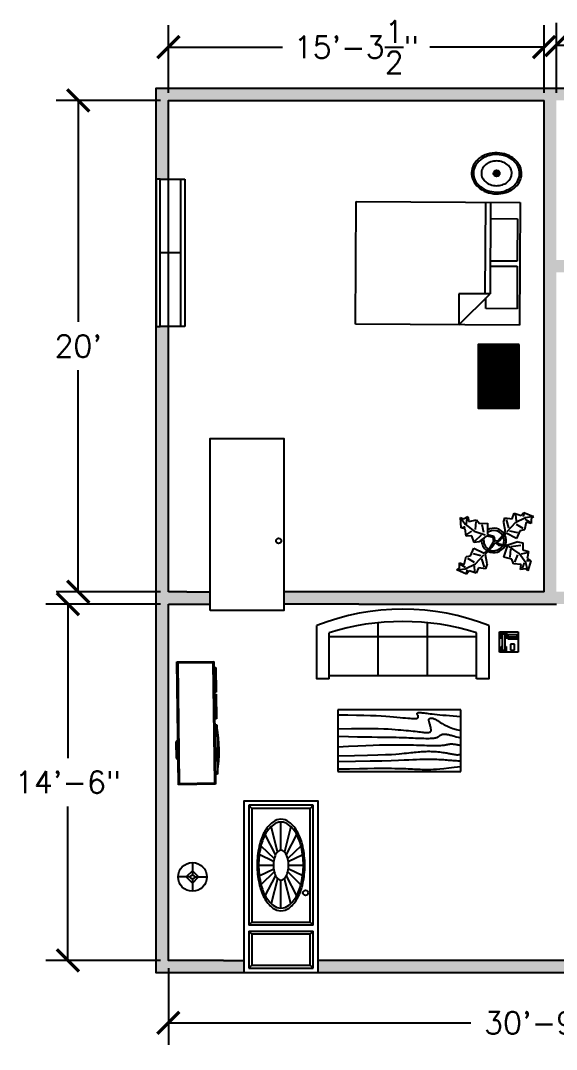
# Model space of a CAD drawing. Header units: inches. Extents: x -2614 to 596, y -607 to -21.
# Drawn here: x -142 to 119, y -525 to -23 of the extents above; entities that cross this region are included whole.
import ezdxf

# ---------------------------------------------------------------- set-up
doc = ezdxf.new("R2010")
doc.units = ezdxf.units.IN
doc.header["$MEASUREMENT"] = 0
for name, color, linetype in [('block', 130, 'Continuous'), ('dimension', 11, 'Continuous'), ('door', 212, 'Continuous'), ('hetch', 80, 'Continuous'), ('window', 30, 'Continuous')]:
    doc.layers.add(name, color=color, linetype=linetype)
doc.styles.get("Standard").update_dxf_attribs({"font": 'simplex.shx'})
doc.dimstyles.get("Standard").update_dxf_attribs({"dimscale": 60, "dimtxt": 0.18, "dimasz": 0.18, "dimexe": 0.18, "dimexo": 0.0625, "dimgap": 0.09, "dimtad": 0, "dimtih": 1, "dimtoh": 1, "dimzin": 0, "dimdsep": 46, "dimlunit": 4, "dimtxsty": 'Standard', "dimblk": 'ARCHTICK', "dimcen": 0.09, "dimadec": 0, "dimazin": 0, "dimtfac": 1, "dimtofl": 0, "dimtmove": 0, "dimatfit": 3, "dimfxl": 1, "dimtolj": 1, "dimtzin": 0, "dimarcsym": 0})

# ---------------------------------------------------------------- blocks, each defined once
blk = doc.blocks.new('Sink - Oval top')
for p, q in [((-1, 0), (1, 0)), ((0, 1), (0, -1))]:
    blk.add_line(p, q)
at = {"linetype": 'Continuous'}
for points in [[(-12.23, 0.39, 0.117634), (-11.46, -3.36, 0.104469), (-8.88, -6.8, 0.090016), (-5.08, -9.07, 0.08192), (-0.32, -10.02, 0.08192), (4.49, -9.38, 0.090016), (8.42, -7.36, 0.104469), (11.22, -4.09, 0.117634), (12.23, -0.39, 0.117634), (11.46, 3.36, 0.104469), (8.88, 6.8, 0.090016), (5.08, 9.07, 0.08192), (0.32, 10.02, 0.08192), (-4.49, 9.38, 0.090016), (-8.42, 7.36, 0.104469), (-11.22, 4.09, 0.117634)], [(-11.29, 0.16, 0.118622), (-10.52, -3.25, 0.104678), (-8.07, -6.36, 0.089562), (-4.54, -8.37, 0.081185), (-0.13, -9.15, 0.081185), (4.3, -8.49, 0.089562), (7.89, -6.58, 0.104678), (10.42, -3.55, 0.118622), (11.29, -0.16, 0.118622), (10.52, 3.25, 0.104678), (8.07, 6.36, 0.089562), (4.54, 8.37, 0.081185), (0.13, 9.15, 0.081185), (-4.3, 8.49, 0.089562), (-7.89, 6.58, 0.104678), (-10.42, 3.55, 0.118622)], [(-7.42, 0.08, 0.118283), (-6.91, -2.17, 0.104607), (-5.29, -4.21, 0.089718), (-2.97, -5.53, 0.081436), (-0.07, -6.04, 0.081436), (2.84, -5.59, 0.089718), (5.2, -4.33, 0.104607), (6.86, -2.32, 0.118283), (7.42, -0.08, 0.118283), (6.91, 2.17, 0.104607), (5.29, 4.21, 0.089718), (2.97, 5.53, 0.081436), (0.07, 6.04, 0.081436), (-2.84, 5.59, 0.089718), (-5.2, 4.33, 0.104607), (-6.86, 2.32, 0.118283)]]:
    blk.add_lwpolyline(points, format="xyb", close=True, dxfattribs=at)
for radius in [1.5, 1]:
    blk.add_circle((0, 0), radius)
blk = doc.blocks.new('Bed - Queen')
at = {"linetype": 'Continuous'}
for p, q in [((0, -80.00003), (0, 0)), ((0, 0), (59.99999, 0)), ((59.99999, 0), (59.99999, -80.00003)), ((7.99999, -1.2), (28.79998, -1.2)), ((7.99999, -14.4), (7.99999, -1.2)), ((28.79998, -1.2), (28.79998, -14.4)), ((31.19999, -1.2), (51.99999, -1.2)), ((31.19999, -14.4), (31.19999, -1.2)), ((51.99999, -1.2), (51.99999, -16.4)), ((0, -14.4), (44.8, -14.4)), ((59.99999, -29.6), (44.8, -14.4)), ((44.8, -14.4), (44.8, -29.6)), ((44.8, -16.8), (0, -16.8)), ((51.99999, -16.4), (46.79936, -16.4)), ((44.8, -29.6), (59.99999, -29.6)), ((59.99999, -80.00003), (0, -80.00003))]:
    blk.add_line(p, q, dxfattribs=at)
blk = doc.blocks.new('Plant - Rubber or Philodendron')
at = {"linetype": 'Continuous'}
for p, q in [((-16.2005, 11.4774), (-13.9899, 8.1064)), ((-16.2005, 11.4774), (-14.8639, 10.7964)), ((-16.0159, 6.3329), (-16.2005, 11.4774)), ((-14.8639, 10.7964), (-12.6195, 11.8975)), ((-13.3174, 8.325), (-13.0735, 11.0065)), ((-12.6195, 11.8975), (-12.1909, 9.4345)), ((-12.1909, 9.4345), (-8.3829, 10.3)), ((-8.3829, 10.3), (-7.0549, 8.501)), ((4.6914, 8.8812), (5.3859, 11.2828)), ((5.3859, 11.2828), (8.8871, 10.7908)), ((5.9878, 10.4842), (7.1971, 6.3869)), ((8.8871, 10.7908), (9.9809, 13.4933)), ((9.9809, 13.4933), (13.3837, 12.301)), ((15.3859, 11.3055), (10.3916, 8.7942)), ((10.5828, 12.6946), (10.8893, 9.7953)), ((13.3837, 12.301), (14.68, 13.9039)), ((14.5816, 13.2037), (14.3848, 11.8033)), ((14.68, 13.9039), (19.3848, 11.8146)), ((15.2875, 10.6053), (17.5907, 9.2105)), ((19.3848, 11.8146), (15.3859, 11.3055)), ((19.3848, 11.8146), (18.1868, 10.9119)), ((18.1868, 10.9119), (18.1925, 8.4119)), ((-14.0069, 5.8704), (-16.0159, 6.3329)), ((-15.3434, 6.5514), (-13.9984, 6.9884)), ((-13.5868, 2.2894), (-14.0069, 5.8704)), ((-13.9899, 8.1064), (-9.5434, 4.7185)), ((-8.8369, 9.409), (-9.0894, 5.6095)), ((-7.0549, 8.501), (-3.0284, 8.6941)), ((-4.8529, 4.012), (-5.7184, 7.82)), ((-3.0284, 8.6941), (-3.0709, 3.1041)), ((4.6914, 8.8812), (5.5014, 4.4831)), ((10.3916, 8.7942), (6.2847, 4.4028)), ((14.2977, 6.1031), (10.9934, 7.9956)), ((14.8995, 5.3044), (12.7005, 4.8994)), ((15.7909, 9.1065), (14.8995, 5.3044)), ((18.1925, 8.4119), (15.7909, 9.1065)), ((-10.6784, 2.491), (-13.5868, 2.2894)), ((-13.1329, 3.1804), (-10.6614, 4.727)), ((-9.5858, -0.8715), (-10.6784, 2.491)), ((-9.5434, 4.7185), (-4.1917, 2.9888)), ((-9.1318, 0.0195), (-5.9793, 2.9025)), ((-7.1228, -0.443), (-3.5248, 2.2131)), ((-3.5248, 2.2131), (-3.3011, 2.4355)), ((-3.3011, 2.4355), (-0.5306, 1.7947)), ((-3.0709, 3.1041), (0.0797, 2.3163)), ((-0.5306, 1.7947), (-0.2255, -0.5527)), ((-0.5306, 1.7947), (-0.5306, 1.7947)), ((0.0797, 2.3163), (0.4866, -0.031)), ((0.4866, -0.031), (2.1141, 0.2298)), ((2.1141, 0.2298), (5.4346, 3.9146)), ((6.1032, 3.6844), (2.8262, -0.031)), ((5.4346, 3.9146), (5.5014, 4.4831)), ((11.1089, 1.1958), (6.1032, 3.6844)), ((7.7005, 4.8881), (11.5025, 3.9967)), ((12.7005, 4.8994), (11.1089, 1.1958)), ((-11.3237, -7.2629), (-9.7321, -3.5593)), ((-9.7321, -3.5593), (-4.7264, -6.0479)), ((-7.1228, -0.443), (-9.5858, -0.8715)), ((-2.019, -3.6148), (-4.7264, -6.0479)), ((-4.0579, -6.2781), (-0.9375, -3.1608)), ((-2.019, -3.6148), (-0.2255, -0.5527)), ((-0.9375, -3.1608), (0.5883, -0.8135)), ((0.5883, -0.8135), (2.2447, -2.0916)), ((2.8262, -0.031), (1.3003, -0.5527)), ((1.3003, -0.5527), (2.4193, -1.4655)), ((2.2447, -2.0916), (6.7108, -2.6626)), ((2.4193, -1.4655), (6.895, -2.1175)), ((4.943, -7.9659), (6.7108, -2.6626)), ((11.6605, -0.5413), (6.895, -2.1175)), ((12.3677, -6.1981), (7.219, -2.6772)), ((8.125, -4.0768), (7.7715, -7.9659)), ((8.3544, -2.7453), (13.1973, -2.1704)), ((11.6605, -0.5413), (14.1354, -0.8948)), ((14.1354, -0.8948), (14.1354, -4.4304)), ((14.1354, -4.4304), (16.9638, -5.1375)), ((-14.4141, -11.4699), (-13.5228, -7.6679)), ((-13.5228, -7.6679), (-11.3237, -7.2629)), ((-12.921, -8.4665), (-9.6166, -10.359)), ((-6.3237, -7.2516), (-10.1257, -6.3602)), ((-9.0148, -11.1577), (-4.9047, -6.8122)), ((-4.611, -12.8477), (-5.8203, -8.7504)), ((-4.1246, -6.8466), (-4.0579, -6.2781)), ((-3.3146, -11.2447), (-4.1246, -6.8466)), ((8.8321, -9.0266), (4.943, -7.9659)), ((9.5392, -11.1479), (8.8321, -9.0266)), ((10.2463, -10.4408), (11.6605, -6.9053)), ((15.5496, -10.7943), (12.3677, -6.1981)), ((16.2567, -5.8446), (13.4283, -6.5517)), ((17.3174, -9.7337), (15.9032, -9.7337)), ((16.9638, -5.1375), (16.2567, -8.673)), ((16.2567, -8.673), (18.0245, -9.7337)), ((18.0245, -9.7337), (16.6103, -14.6834)), ((-18.008, -14.1781), (-16.8101, -13.2754)), ((-18.008, -14.1781), (-14.0091, -13.669)), ((-13.3032, -16.2674), (-18.008, -14.1781)), ((-16.8157, -10.7754), (-14.4141, -11.4699)), ((-16.8101, -13.2754), (-16.8157, -10.7754)), ((-13.9107, -12.9688), (-16.2139, -11.574)), ((-14.0091, -13.669), (-9.0148, -11.1577)), ((-12.0069, -14.6645), (-13.3032, -16.2674)), ((-13.2048, -15.5672), (-13.008, -14.1668)), ((-8.6042, -15.8568), (-12.0069, -14.6645)), ((-9.206, -15.0581), (-9.5126, -12.1588)), ((-7.5103, -13.1543), (-8.6042, -15.8568)), ((-4.0092, -13.6463), (-7.5103, -13.1543)), ((-3.3146, -11.2447), (-4.0092, -13.6463)), ((13.4283, -11.5015), (9.5392, -11.1479)), ((13.0748, -13.9763), (13.4283, -11.5015)), ((15.5496, -13.6228), (13.0748, -13.9763)), ((14.8425, -10.7943), (13.7819, -13.2692)), ((16.6103, -14.6834), (15.5496, -10.7943)), ((16.6103, -14.6834), (15.5496, -13.6228))]:
    blk.add_line(p, q, dxfattribs=at)
for centre, radius, start, end in [((0, 0), 6.1275, 34.37569, 120.1028), ((-0.0601, -0.2075), 5.2461, 33.82192, 124.9414), ((0.0308, 0.1664), 6, 178.6147, 235.1169), ((0.0308, 0.1664), 5, 168.1647, 238.6725), ((-0.2664, 0.1682), 5.2775, 338.4094, 20.03007), ((-0.098, 0.1364), 6.1288, 341.2017, 26.09184), ((-0.0234, 0.3825), 6.1492, 242.5812, 331.2714), ((-0.1102, 0.4886), 5.2883, 247.3711, 327.472)]:
    blk.add_arc(centre, radius, start, end, dxfattribs=at)
blk = doc.blocks.new('Sofa - Roundback 7 ft.')
at = {"linetype": 'Continuous'}
for p, q in [((-12.00002, -32.4421), (-12.00003, -6.5971)), ((11.99997, -32.4421), (11.99998, -6.5971)), ((-36.000027, -34), (-36.000027, -11.4696)), ((-35.999844, -13.3819), (35.9998, -13.3819)), ((35.99998, -34), (35.99998, -11.4696)), ((-36.000027, -32.4421), (35.99998, -32.4421))]:
    blk.add_line(p, q, dxfattribs=at)
for points in [[(-36.000027, -34), (-42.000027, -34), (-42.000027, -8)], [(41.99998, -8), (41.99998, -34), (35.99998, -34)]]:
    blk.add_lwpolyline(points, dxfattribs=at)
for centre, radius, start, end in [((0, -114.25), 114.25, 68.43141, 111.5686), ((-0.00001, -127.1968), 121.1968, 72.72033, 107.2797)]:
    blk.add_arc(centre, radius, start, end, dxfattribs=at)
blk = doc.blocks.new('Door - Plain 36 in.')
blk.add_lwpolyline([(0, 0), (0, 84), (36, 84), (36, 0)], close=True)
blk.add_circle((33.5, 34), 1.25)
blk = doc.blocks.new('Door - Fancy 36 in.')
for p, q in [((33.75, 81.75), (2.25, 81.75)), ((2.25, 81.75), (2.25, 23.25)), ((2.25, 81.75), (3.75, 80.25)), ((32.25, 80.25), (33.75, 81.75)), ((33.75, 23.25), (33.75, 81.75)), ((32.25, 80.25), (3.75, 80.25)), ((3.75, 80.25), (3.75, 24.75)), ((32.25, 24.75), (32.25, 80.25)), ((16.29, 59.16), (13.17, 71.32)), ((18, 59.82), (18, 73.59)), ((22.83, 71.32), (19.68, 59.05)), ((15.29, 57.79), (10.3, 67.49)), ((20.69, 57.74), (25.7, 67.49)), ((8.21, 62.03), (14.66, 55.75)), ((27.79, 62.03), (21.36, 55.78)), ((14.42, 54.24), (7.4, 57.66)), ((21.55, 54.23), (28.6, 57.66)), ((7.02, 52.5), (14.35, 52.5)), ((7.41, 47.35), (14.43, 50.76)), ((28.59, 47.35), (21.54, 50.78)), ((21.68, 52.5), (28.93, 52.5)), ((14.67, 49.25), (8.24, 42.99)), ((10.34, 37.58), (15.29, 47.22)), ((16.31, 45.91), (13.2, 33.8)), ((22.8, 33.8), (19.69, 45.91)), ((25.66, 37.58), (20.69, 47.27)), ((21.3, 49.29), (27.76, 42.99)), ((18, 31.55), (18, 45.2)), ((3.75, 24.75), (2.25, 23.25)), ((33.75, 23.25), (2.25, 23.25)), ((2.25, 20.25), (33.75, 20.25)), ((2.25, 20.25), (2.25, 2.25)), ((2.25, 20.25), (3.75, 18.75)), ((3.75, 24.75), (32.25, 24.75)), ((32.25, 24.75), (32.24, 24.77)), ((33.75, 23.25), (32.25, 24.75)), ((32.25, 18.75), (33.75, 20.25)), ((33.75, 2.25), (33.75, 20.25)), ((32.25, 18.75), (3.75, 18.75)), ((3.75, 18.75), (3.75, 3.75)), ((32.25, 3.75), (32.25, 18.75)), ((3.75, 3.75), (2.25, 2.25)), ((2.25, 2.25), (33.75, 2.25)), ((3.75, 3.75), (32.25, 3.75)), ((33.75, 2.25), (32.25, 3.75))]:
    blk.add_line(p, q)
blk.add_lwpolyline([(0, 0), (0, 84), (36, 84), (36, 0)], close=True)
at = {"linetype": 'Continuous'}
for points in [[(18, 30.21, 0.169807), (21.97, 31.6, 0.105036), (26.22, 36.76, 0.066925), (28.66, 43.55, 0.05307), (29.63, 52.57, 0.05307), (28.66, 61.6, 0.066925), (26.22, 68.39, 0.105036), (21.97, 73.55, 0.169807), (18, 74.94, 0.169807), (14.03, 73.55, 0.105036), (9.78, 68.39, 0.066925), (7.34, 61.6, 0.05307), (6.37, 52.57, 0.05307), (7.34, 43.55, 0.066925), (9.78, 36.76, 0.105036), (14.03, 31.6, 0.169807)], [(18, 31.55, 0.169807), (21.73, 32.86, 0.105036), (25.73, 37.71, 0.066925), (28.02, 44.09, 0.05307), (28.93, 52.57, 0.05307), (28.02, 61.06, 0.066925), (25.73, 67.43, 0.105036), (21.73, 72.29, 0.169807), (18, 73.59, 0.169807), (14.27, 72.29, 0.105036), (10.27, 67.43, 0.066925), (7.98, 61.06, 0.05307), (7.07, 52.57, 0.05307), (7.98, 44.09, 0.066925), (10.27, 37.71, 0.105036), (14.27, 32.86, 0.169807)], [(18, 45.2, 0.173818), (19.25, 45.65, 0.104363), (20.6, 47.34, 0.065303), (21.38, 49.56, 0.051449), (21.68, 52.51, 0.051449), (21.38, 55.47, 0.065303), (20.6, 57.68, 0.104363), (19.25, 59.38, 0.173818), (18, 59.82, 0.173818), (16.75, 59.38, 0.104363), (15.4, 57.68, 0.065303), (14.62, 55.47, 0.051449), (14.32, 52.51, 0.051449), (14.62, 49.56, 0.065303), (15.4, 47.34, 0.104363), (16.75, 45.65, 0.173818)]]:
    blk.add_lwpolyline(points, format="xyb", close=True, dxfattribs=at)
blk.add_circle((30, 39), 1.25)
blk.add_point((32.25, 80.25))
blk = doc.blocks.new('Table - Rectangular Woodgrain 60 x 30 in.')
at = {"linetype": 'Continuous'}
for p, q in [((0, 0), (0, -30)), ((60, 0), (0, 0)), ((60, -30), (60, 0)), ((0, -30), (60, -30))]:
    blk.add_line(p, q, dxfattribs=at)
for points in [[(0, -2.4), (4.8155, -2.418), (9.0302, -2.4688), (12.709, -2.5477), (15.9167, -2.65), (18.7181, -2.7711), (21.1781, -2.9063), (23.3616, -3.0508), (25.3333, -3.2), (27.1477, -3.3495), (28.8172, -3.4958), (30.3437, -3.636), (31.7291, -3.7667), (32.9756, -3.8849), (34.0849, -3.9875), (35.059, -4.0714), (35.9, -4.1334), (36.6114, -4.1711), (37.2041, -4.1854), (37.6906, -4.1779), (38.0833, -4.15), (38.3948, -4.1034), (38.6375, -4.0396), (38.8239, -3.9602), (38.9666, -3.8667), (39.0764, -3.7608), (39.1573, -3.6448), (39.2116, -3.521), (39.2416, -3.3917), (39.2498, -3.2593), (39.2385, -3.1261), (39.21, -2.9944), (39.1666, -2.8667), (39.111, -2.7447), (39.0468, -2.6281), (38.978, -2.5163), (38.9083, -2.4083), (38.8418, -2.3035), (38.7823, -2.201), (38.7337, -2.1001), (38.7, -2), (38.6844, -1.9003), (38.6875, -1.8021), (38.7094, -1.707), (38.75, -1.6167), (38.8094, -1.5326), (38.8875, -1.4563), (38.9844, -1.3893), (39.1, -1.3333), (39.2351, -1.2896), (39.3937, -1.2583), (39.5804, -1.2396), (39.8, -1.2333), (40.057, -1.2396), (40.3562, -1.2583), (40.7023, -1.2896), (41.1, -1.3333), (41.5547, -1.3895), (42.0755, -1.4573), (42.6721, -1.5361), (43.3542, -1.625), (44.1316, -1.7233), (45.014, -1.8302), (46.0114, -1.9449), (47.1333, -2.0667), (48.3862, -2.1947), (49.7625, -2.3281), (51.2513, -2.4663), (52.8416, -2.6083), (54.5226, -2.7535), (56.2833, -2.9011), (58.1127, -3.0501), (60, -3.2)], [(0, -9.2), (6.5759, -9.0858), (11.9385, -9.0365), (16.2527, -9.0418), (19.6833, -9.0917), (22.3952, -9.1759), (24.5531, -9.2844), (26.322, -9.4069), (27.8666, -9.5333), (29.3241, -9.6553), (30.7203, -9.7719), (32.0532, -9.8837), (33.3208, -9.9917), (34.5213, -10.0965), (35.6526, -10.199), (36.7128, -10.2999), (37.7, -10.4), (38.6129, -10.4996), (39.4531, -10.5969), (40.223, -10.6895), (40.925, -10.775), (41.5613, -10.8512), (42.1344, -10.9156), (42.6465, -10.966), (43.1, -11), (43.4976, -11.0158), (43.8437, -11.0136), (44.143, -10.9942), (44.4, -10.9583), (44.6195, -10.9069), (44.8062, -10.8406), (44.9648, -10.7603), (45.1, -10.6667), (45.2155, -10.5598), (45.3114, -10.4365), (45.3871, -10.2929), (45.4416, -10.125), (45.4743, -9.929), (45.4844, -9.7011), (45.4709, -9.4371), (45.4333, -9.1333), (45.3716, -8.7883), (45.2896, -8.4104), (45.1919, -8.0107), (45.0833, -7.6), (44.9685, -7.1893), (44.8521, -6.7896), (44.7388, -6.4117), (44.6333, -6.0667), (44.54, -5.7628), (44.4614, -5.4979), (44.4001, -5.2675), (44.3583, -5.0667), (44.3384, -4.8909), (44.3427, -4.7354), (44.3736, -4.5956), (44.4333, -4.4667), (44.5236, -4.3453), (44.6427, -4.2333), (44.7884, -4.1339), (44.9583, -4.05), (45.1501, -3.9849), (45.3614, -3.9417), (45.59, -3.9234), (45.8333, -3.9333), (46.0915, -3.9749), (46.3734, -4.0531), (46.6906, -4.1736), (47.0542, -4.3417), (47.4756, -4.5629), (47.9661, -4.8427), (48.5372, -5.1866), (49.2, -5.6), (49.9676, -6.0844), (50.8594, -6.625), (51.8965, -7.2031), (53.1, -7.8), (54.491, -8.3969), (56.0906, -8.975), (57.9199, -9.5156), (60, -10)], [(0, -12.8), (5.1847, -12.9322), (9.6213, -13.0323), (13.3963, -13.1059), (16.5958, -13.1583), (19.3063, -13.1952), (21.614, -13.2219), (23.6054, -13.2439), (25.3666, -13.2667), (26.9728, -13.2947), (28.4531, -13.3281), (29.8256, -13.3663), (31.1083, -13.4083), (32.3191, -13.4535), (33.476, -13.501), (34.597, -13.5501), (35.7, -13.6), (36.7984, -13.6497), (37.8875, -13.6979), (38.9578, -13.743), (40, -13.7833), (41.0047, -13.8174), (41.9625, -13.8438), (42.864, -13.8607), (43.7, -13.8667), (44.4631, -13.8604), (45.1552, -13.8417), (45.7801, -13.8104), (46.3416, -13.7667), (46.8439, -13.7104), (47.2906, -13.6417), (47.6858, -13.5604), (48.0333, -13.4667), (48.3375, -13.3608), (48.6042, -13.2448), (48.8396, -13.121), (49.05, -12.9917), (49.2417, -12.8593), (49.4208, -12.7261), (49.5937, -12.5944), (49.7667, -12.4667), (49.9452, -12.3451), (50.1323, -12.2313), (50.3303, -12.1268), (50.5416, -12.0333), (50.7686, -11.9524), (51.0135, -11.8854), (51.2788, -11.8341), (51.5666, -11.8), (51.8785, -11.7843), (52.2116, -11.7865), (52.562, -11.8059), (52.926, -11.8417), (53.2998, -11.8931), (53.6795, -11.9594), (54.0614, -12.0397), (54.4416, -12.1333), (54.8223, -12.2401), (55.2293, -12.3625), (55.6942, -12.5037), (56.2489, -12.6667), (56.9251, -12.8547), (57.7545, -13.0708), (58.7689, -13.3182), (60, -13.6)], [(0, -18), (5.124, -17.7273), (9.6609, -17.5057), (13.6705, -17.3303), (17.2125, -17.1958), (20.3467, -17.0973), (23.1328, -17.0297), (25.6307, -16.9878), (27.9, -16.9667), (29.9928, -16.9617), (31.9302, -16.9703), (33.7254, -16.9907), (35.3917, -17.0208), (36.9423, -17.0588), (38.3906, -17.1026), (39.7499, -17.1503), (41.0333, -17.2), (42.2519, -17.2496), (43.4073, -17.2969), (44.4986, -17.3395), (45.525, -17.375), (46.4858, -17.4012), (47.3802, -17.4156), (48.2074, -17.416), (48.9667, -17.4), (49.6583, -17.3662), (50.2872, -17.3167), (50.8595, -17.2547), (51.3812, -17.1833), (51.8584, -17.1057), (52.2971, -17.025), (52.7034, -16.9443), (53.0833, -16.8667), (53.443, -16.7951), (53.789, -16.7313), (54.128, -16.6768), (54.4666, -16.6334), (54.8115, -16.6024), (55.1693, -16.5854), (55.5465, -16.5841), (55.95, -16.6), (56.3828, -16.6337), (56.8346, -16.6823), (57.2915, -16.7418), (57.7396, -16.8084), (58.165, -16.878), (58.5539, -16.9469), (58.8924, -17.0111), (59.1666, -17.0667), (59.3679, -17.1107), (59.5078, -17.1438), (59.6032, -17.1675), (59.6708, -17.1833), (59.7275, -17.193), (59.7901, -17.1979), (59.8753, -17.1998), (60, -17.2)], [(0, -22.4), (8.0098, -22.2501), (14.4094, -22.1011), (19.4168, -21.9535), (23.25, -21.8083), (26.1269, -21.6663), (28.2656, -21.5281), (29.884, -21.3947), (31.2, -21.2667), (32.3967, -21.1448), (33.5172, -21.0292), (34.5697, -20.9198), (35.5625, -20.8167), (36.5037, -20.7198), (37.4015, -20.6292), (38.2642, -20.5448), (39.1, -20.4667), (39.9164, -20.3951), (40.7187, -20.3313), (41.5117, -20.2768), (42.3, -20.2333), (43.0883, -20.2024), (43.8812, -20.1854), (44.6836, -20.1841), (45.5, -20.2), (46.3328, -20.234), (47.1747, -20.2844), (48.0163, -20.3488), (48.8479, -20.425), (49.66, -20.5106), (50.4429, -20.6031), (51.1872, -20.7004), (51.8833, -20.8), (52.5246, -20.8999), (53.1166, -20.9995), (53.6681, -21.0983), (54.1875, -21.1958), (54.6834, -21.2919), (55.1646, -21.3859), (55.6394, -21.4777), (56.1167, -21.5667), (56.6028, -21.6515), (57.0961, -21.7266), (57.5929, -21.7852), (58.0896, -21.8208), (58.5823, -21.8268), (59.0674, -21.7964), (59.5412, -21.723), (60, -21.6)], [(0, -25.2), (8.6355, -25.0504), (15.7026, -24.9031), (21.4049, -24.7606), (25.9458, -24.625), (29.529, -24.4988), (32.3578, -24.3844), (34.6359, -24.284), (36.5667, -24.2), (38.3213, -24.1341), (39.9417, -24.0854), (41.437, -24.0523), (42.8167, -24.0333), (44.0901, -24.0268), (45.2667, -24.0313), (46.3557, -24.0451), (47.3667, -24.0667), (48.309, -24.0947), (49.1928, -24.1287), (50.0284, -24.168), (50.826, -24.2125), (51.5959, -24.2617), (52.3483, -24.3151), (53.0935, -24.3725), (53.8417, -24.4334), (54.6009, -24.497), (55.3699, -24.561), (56.1454, -24.6226), (56.9239, -24.6792), (57.7021, -24.7279), (58.4764, -24.7662), (59.2435, -24.7911), (60, -24.8)], [(0, -28.8), (5.6867, -28.6681), (10.45, -28.5698), (14.407, -28.5012), (17.675, -28.4584), (20.3711, -28.4374), (22.6125, -28.4344), (24.5164, -28.4455), (26.2, -28.4667), (27.762, -28.4947), (29.2276, -28.5281), (30.6033, -28.5663), (31.8958, -28.6084), (33.1118, -28.6535), (34.2578, -28.7011), (35.3405, -28.7501), (36.3666, -28.8), (37.3443, -28.8497), (38.288, -28.8974), (39.2137, -28.9412), (40.1375, -28.9792), (41.0753, -29.0093), (42.0432, -29.0297), (43.0572, -29.0384), (44.1333, -29.0333), (45.2936, -29.0114), (46.5843, -28.9641), (48.0579, -28.8816), (49.7666, -28.7542), (51.7629, -28.5721), (54.0989, -28.3255), (56.8272, -28.0048), (60, -27.6)]]:
    blk.add_lwpolyline(points, dxfattribs=at)
blk = doc.blocks.new('Lamp - Table')
at = {"linetype": 'Continuous'}
for p, q in [((0, 7), (0, 1)), ((-1, 0), (-7, 0)), ((0, 3), (-3, 0)), ((-3, 0), (0, -3)), ((3, 0), (0, 3)), ((0, -3), (3, 0)), ((1, 0), (7, 0)), ((0, -1), (0, -7))]:
    blk.add_line(p, q, dxfattribs=at)
for radius in [7, 1]:
    blk.add_circle((0, 0), radius, dxfattribs=at)
blk = doc.blocks.new('_ArchTick')
at = {"color": 0, "linetype": 'ByBlock', "const_width": 0.15}
blk.add_lwpolyline([(-0.5, -0.5), (0.5, 0.5)], dxfattribs=at)
blk = doc.blocks.new('*D66')
at = {"layer": 'Defpoints', "color": 0, "transparency": 16777216}
for p in [(-70, -62), (-114, -302), (-70, -302)]:
    blk.add_point(p, dxfattribs=at)
at = {"layer": 'dimension', "color": 0, "lineweight": -2, "transparency": 16777216}
for p, q in [((-73.75, -62), (-124.8, -62)), ((-114, -62), (-114, -170.17)), ((-114, -302), (-114, -193.83)), ((-73.75, -302), (-124.8, -302))]:
    blk.add_line(p, q, dxfattribs=at)
at = {"layer": 'dimension', "color": 0, "lineweight": -2, "transparency": 16777216, "xscale": 10.8, "yscale": 10.8, "zscale": 10.8}
for p, rotation in [((-114, -62), 90), ((-114, -302), 270)]:
    blk.add_blockref('_ArchTick', p, dxfattribs=dict(at, rotation=rotation))
at = {"layer": 'dimension', "color": 0, "transparency": 16777216, "insert": (-114, -182), "char_height": 10.8, "attachment_point": 5}
blk.add_mtext("\\A1;20'", dxfattribs=at)
blk = doc.blocks.new('*D67')
at = {"layer": 'Defpoints', "color": 0, "transparency": 16777216}
for p in [(113.5, -36), (-70, -62), (113.5, -62)]:
    blk.add_point(p, dxfattribs=at)
at = {"layer": 'dimension', "color": 0, "lineweight": -2, "transparency": 16777216}
for p, q in [((-70, -58.25), (-70, -25.2)), ((113.5, -58.25), (113.5, -25.2)), ((-70, -36), (-14.25, -36)), ((113.5, -36), (57.75, -36))]:
    blk.add_line(p, q, dxfattribs=at)
at = {"layer": 'dimension', "color": 0, "lineweight": -2, "transparency": 16777216, "xscale": 10.8, "yscale": 10.8, "zscale": 10.8, "rotation": 180}
blk.add_blockref('_ArchTick', (-70, -36), dxfattribs=at)
at = {"layer": 'dimension', "color": 0, "lineweight": -2, "transparency": 16777216, "xscale": 10.8, "yscale": 10.8, "zscale": 10.8}
blk.add_blockref('_ArchTick', (113.5, -36), dxfattribs=at)
at = {"layer": 'dimension', "color": 0, "transparency": 16777216, "insert": (21.75, -36), "char_height": 10.8, "attachment_point": 5}
blk.add_mtext('\\A1;15\'-3{\\H1x;\\S1/2;}"', dxfattribs=at)
blk = doc.blocks.new('*D68')
at = {"layer": 'Defpoints', "color": 0, "transparency": 16777216}
for p in [(227.5, -35), (119.5, -62), (227.5, -62)]:
    blk.add_point(p, dxfattribs=at)
at = {"layer": 'dimension', "color": 0, "lineweight": -2, "transparency": 16777216}
for p, q in [((119.5, -58.25), (119.5, -24.2)), ((227.5, -58.25), (227.5, -24.2)), ((119.5, -35), (162.44, -35)), ((227.5, -35), (184.56, -35))]:
    blk.add_line(p, q, dxfattribs=at)
at = {"layer": 'dimension', "color": 0, "lineweight": -2, "transparency": 16777216, "xscale": 10.8, "yscale": 10.8, "zscale": 10.8, "rotation": 180}
blk.add_blockref('_ArchTick', (119.5, -35), dxfattribs=at)
at = {"layer": 'dimension', "color": 0, "lineweight": -2, "transparency": 16777216, "xscale": 10.8, "yscale": 10.8, "zscale": 10.8}
blk.add_blockref('_ArchTick', (227.5, -35), dxfattribs=at)
at = {"layer": 'dimension', "color": 0, "transparency": 16777216, "insert": (173.5, -35), "char_height": 10.8, "attachment_point": 5}
blk.add_mtext("\\A1;9'", dxfattribs=at)
blk = doc.blocks.new('*D73')
at = {"layer": 'Defpoints', "color": 0, "transparency": 16777216}
for p in [(-70, -482), (299.5, -482), (-70, -512.5)]:
    blk.add_point(p, dxfattribs=at)
at = {"layer": 'dimension', "color": 0, "lineweight": -2, "transparency": 16777216}
for p, q in [((-70, -485.75), (-70, -523.3)), ((299.5, -485.75), (299.5, -523.3)), ((-70, -512.5), (77.72, -512.5)), ((299.5, -512.5), (151.78, -512.5))]:
    blk.add_line(p, q, dxfattribs=at)
at = {"layer": 'dimension', "color": 0, "lineweight": -2, "transparency": 16777216, "xscale": 10.8, "yscale": 10.8, "zscale": 10.8, "rotation": 180}
blk.add_blockref('_ArchTick', (-70, -512.5), dxfattribs=at)
at = {"layer": 'dimension', "color": 0, "lineweight": -2, "transparency": 16777216, "xscale": 10.8, "yscale": 10.8, "zscale": 10.8}
blk.add_blockref('_ArchTick', (299.5, -512.5), dxfattribs=at)
at = {"layer": 'dimension', "color": 0, "transparency": 16777216, "insert": (114.75, -512.5), "char_height": 10.8, "attachment_point": 5}
blk.add_mtext('\\A1;30\'-9{\\H1x;\\S1/2;}"', dxfattribs=at)
blk = doc.blocks.new('*D74')
at = {"layer": 'Defpoints', "color": 0, "transparency": 16777216}
for p in [(-119, -308), (-70, -308), (-70, -482)]:
    blk.add_point(p, dxfattribs=at)
at = {"layer": 'dimension', "color": 0, "lineweight": -2, "transparency": 16777216}
for p, q in [((-73.75, -308), (-129.8, -308)), ((-119, -308), (-119, -383.17)), ((-119, -482), (-119, -406.83)), ((-73.75, -482), (-129.8, -482))]:
    blk.add_line(p, q, dxfattribs=at)
at = {"layer": 'dimension', "color": 0, "lineweight": -2, "transparency": 16777216, "xscale": 10.8, "yscale": 10.8, "zscale": 10.8}
for p, rotation in [((-119, -308), 90), ((-119, -482), 270)]:
    blk.add_blockref('_ArchTick', p, dxfattribs=dict(at, rotation=rotation))
at = {"layer": 'dimension', "color": 0, "transparency": 16777216, "insert": (-119, -395), "char_height": 10.8, "attachment_point": 5}
blk.add_mtext('\\A1;14\'-6"', dxfattribs=at)
blk = doc.blocks.new('Phone - Desk')
at = {"linetype": 'Continuous'}
for p, q in [((-4.5, -5), (-4.5, 5)), ((-4.5, 5), (4.5, 5)), ((-4, 4.5), (-4, 2)), ((-4, 2), (-3.25, 2)), ((-3.75, 4.5), (-3.75, 2.25)), ((-1.25, 4.5), (-3.75, 4.5)), ((-3.75, 2.25), (-3.25, 2.25)), ((-3.25, 4), (-3.25, -4)), ((-3.25, 4), (-1.75, 4)), ((-1.75, -4), (-1.75, 4)), ((-1.75, 2.25), (-1.25, 2.25)), ((-1.75, 2), (-1, 2)), ((-1.25, 2.25), (-1.25, 4.5)), ((-1, 2), (-1, 4.5)), ((4, 3.5), (-0.5, 3.5)), ((-0.5, 3.5), (-0.5, 1.5)), ((-0.5, 2.5), (4, 2.5)), ((-0.5, 1.5), (4, 1.5)), ((4, 1.5), (4, 3.5)), ((4.5, 5), (4.5, -5)), ((4.5, -5), (-4.5, -5)), ((-3.75, -2.25), (-3.25, -2.25)), ((-3.75, -4.5), (-3.75, -2.25)), ((-1.25, -4.5), (-3.75, -4.5)), ((-3.25, -4), (-1.75, -4)), ((-1.75, -2.25), (-1.25, -2.25)), ((-1.25, -2.25), (-1.25, -4.5)), ((2.75, -1), (0.75, -1)), ((0.75, -1), (0.75, -4)), ((0.75, -4), (2.75, -4)), ((2.75, -4), (2.75, -1))]:
    blk.add_line(p, q, dxfattribs=at)
blk = doc.blocks.new('Entertainment Center')
at = {"linetype": 'Continuous'}
for p, q in [((-4, 0), (-5, -1)), ((4, 0), (-4, 0)), ((5, -1), (4, 0)), ((-17, -19), (-17, -1)), ((-17, -1), (43, -1)), ((-16.5, -18.5), (-16.5, -1.5)), ((-16.5, -1.5), (42.5, -1.5)), ((42.5, -1.5), (42.5, -18.5)), ((43, -1), (43, -19)), ((43, -19), (-17, -19)), ((42.5, -18.5), (-16.5, -18.5)), ((-12, -20), (-12, -19)), ((12, -20), (-12, -20)), ((12, -19), (12, -20)), ((15, -20), (15, -19)), ((27, -20), (15, -20)), ((27, -19), (27, -20)), ((28, -20), (28, -19)), ((40, -20), (28, -20)), ((40, -19), (40, -20))]:
    blk.add_line(p, q, dxfattribs=at)
blk.add_arc((0, 40), 61, 259.6111, 280.3889, dxfattribs=at)

msp = doc.modelspace()

# ---------------------------------------------------------------- hatches: boundary and pattern name
at = {"layer": 'block'}
h = msp.add_hatch(dxfattribs=at)
h.set_pattern_fill('ANSI32', color=256)
h.paths.add_polyline_path([(101.349, -181.302), (81.349, -181.302), (81.349, -212.302), (101.349, -212.302)])
at = {"layer": 'hetch'}
h = msp.add_hatch(color=256, dxfattribs=at)
h.dxf.hatch_style = 1
h.paths.add_polyline_path([(536, -56), (-76, -56), (-76, -100.5), (-74, -100.5), (-70, -100.5), (-70, -62), (113.5, -62), (113.5, -302), (33, -302), (-13.634, -302), (-13.634, -308), (23, -308), (119.5, -308), (139, -308), (139, -302), (129, -302), (119.5, -302), (119.5, -146), (227.5, -146), (227.5, -302), (223, -302), (175, -302), (175, -308), (213, -308), (256.5, -308), (256.5, -302), (233.5, -302), (233.5, -62), (530, -62), (530, -114), (533.5, -114), (536, -114)])
h.paths.add_polyline_path([(119.5, -62), (227.5, -62), (227.5, -140), (119.5, -140), (119.5, -134)], flags=16)
h = msp.add_hatch(color=256, dxfattribs=at)
h.dxf.hatch_style = 1
h.paths.add_polyline_path([(536, -56), (-76, -56), (-76, -100.5), (-74, -100.5), (-70, -100.5), (-70, -62), (113.5, -62), (113.5, -302), (33, -302), (-13.634, -302), (-13.634, -308), (23, -308), (119.5, -308), (139, -308), (139, -302), (129, -302), (119.5, -302), (119.5, -146), (227.5, -146), (227.5, -302), (223, -302), (175, -302), (175, -308), (213, -308), (256.5, -308), (256.5, -302), (233.5, -302), (233.5, -62), (530, -62), (530, -114), (533.5, -114), (535.5, -114), (535.5, -186), (533.5, -186), (530, -186), (530, -302), (340.5, -302), (292.5, -302), (292.5, -308), (299.5, -308), (299.5, -425.116), (305.5, -425.116), (305.5, -308), (330.5, -308), (354, -308), (360, -308), (530, -308), (530, -365), (534, -365), (536, -365)])
h.paths.add_polyline_path([(227.5, -140), (119.5, -140), (119.5, -134), (119.5, -62), (227.5, -62)], flags=16)
h = msp.add_hatch(color=256, dxfattribs=at)
h.dxf.hatch_style = 1
h.paths.add_polyline_path([(-70, -172.5), (-74, -172.5), (-76, -172.5), (-76, -488), (-33, -488), (-33, -482), (-39, -482), (-43, -482), (-70, -482), (-70, -308), (-51, -308), (-49.634, -308), (-49.634, -302), (-61, -302), (-70, -302)])
h.paths.add_polyline_path([(536, -437), (534, -437), (530, -437), (530, -482), (305.5, -482), (305.5, -461.116), (299.5, -461.116), (299.5, -471.996), (299.5, -482), (248.5, -482), (248.5, -486), (248.5, -488), (536, -488)])
h.paths.add_polyline_path([(176.5, -482), (145, -482), (3, -482), (3, -488), (20.5, -488), (126, -488), (135, -488), (176.5, -488), (176.5, -486)])

# ---------------------------------------------------------------- linework, layer by layer
for p, q in [((113.5, -302), (113.5, -62)), ((-61, -302), (-70, -302)), ((-61, -302), (-49.634, -302)), ((33, -302), (-13.634, -302)), ((113.5, -302), (33, -302)), ((-70, -308), (-51, -308)), ((-51, -308), (-49.634, -308)), ((23, -308), (-13.634, -308)), ((23, -308), (119.5, -308)), ((-43, -482), (-39, -482)), ((-39, -482), (-33, -482)), ((145, -482), (3, -482)), ((20.5, -488), (3, -488)), ((126, -488), (20.5, -488))]:
    msp.add_line(p, q)
for points in [[(-33, -488), (-76, -488), (-76, -56), (536, -56), (536, -488), (135, -488)], [(-70, -302), (-70, -62), (113.5, -62)], [(-43, -482), (-70, -482), (-70, -308)]]:
    msp.add_lwpolyline(points)
at = {"layer": 'block'}
msp.add_lwpolyline([(101.349, -181.302), (81.349, -181.302), (81.349, -212.302), (101.349, -212.302)], close=True, dxfattribs=at)
at = {"layer": 'window'}
for p, q in [((-74, -100.5), (-76, -100.5)), ((-76, -100.5), (-76, -172.5)), ((-64, -100.5), (-62, -100.5)), ((-62, -100.5), (-62, -172.5)), ((-64, -136.5), (-74, -136.5)), ((-76, -172.5), (-74, -172.5)), ((-62, -172.5), (-64, -172.5))]:
    msp.add_line(p, q, dxfattribs=at)
msp.add_lwpolyline([(-64, -100.5), (-64, -172.5), (-74, -172.5), (-74, -100.5)], close=True, dxfattribs=at)

# ---------------------------------------------------------------- block references
at = {"layer": 'block'}
for name, p in [('Sink - Oval top', (90.249, -97.638)), ('Plant - Rubber or Philodendron', (88.926, -277.105)), ('Sofa - Roundback 7 ft.', (44.5, -310.5)), ('Phone - Desk', (96.25, -326.5)), ('Table - Rectangular Woodgrain 60 x 30 in.', (12.813, -359.7)), ('Lamp - Table', (-58.217, -441.238))]:
    msp.add_blockref(name, p, dxfattribs=at)
for name, p, rotation in [('Bed - Queen', (101.745, -111.803), 269.687757920599), ('Entertainment Center', (-66.216, -379.245), 90.75523687042417)]:
    msp.add_blockref(name, p, dxfattribs=dict(at, rotation=rotation))
at = {"layer": 'door'}
for name, p in [('Door - Plain 36 in.', (-49.634, -311.116)), ('Door - Fancy 36 in.', (-33, -488))]:
    msp.add_blockref(name, p, dxfattribs=at)

# ---------------------------------------------------------------- dimensions: what is measured, and where the dimension line sits
at = {"layer": 'dimension'}
for base, p1, p2, picture, middle in [((113.5, -36), (-70, -62), (113.5, -62), '*D67', (21.75, -36)), ((227.5, -35), (119.5, -62), (227.5, -62), '*D68', (173.5, -35)), ((-70, -512.5), (299.5, -482), (-70, -482), '*D73', (114.75, -512.5))]:
    dim = msp.add_linear_dim(base=base, p1=p1, p2=p2, dimstyle='Standard', dxfattribs=at)
    dim.commit()
    dim.dimension.update_dxf_attribs({"geometry": picture, "text_midpoint": middle})
for base, p1, p2, picture, middle in [((-114, -302), (-70, -62), (-70, -302), '*D66', (-114, -182)), ((-119, -308), (-70, -482), (-70, -308), '*D74', (-119, -395))]:
    dim = msp.add_linear_dim(base=base, p1=p1, p2=p2, angle=90, dimstyle='Standard', dxfattribs=at)
    dim.commit()
    dim.dimension.update_dxf_attribs({"geometry": picture, "text_midpoint": middle})

doc.saveas('drawing.dxf')
